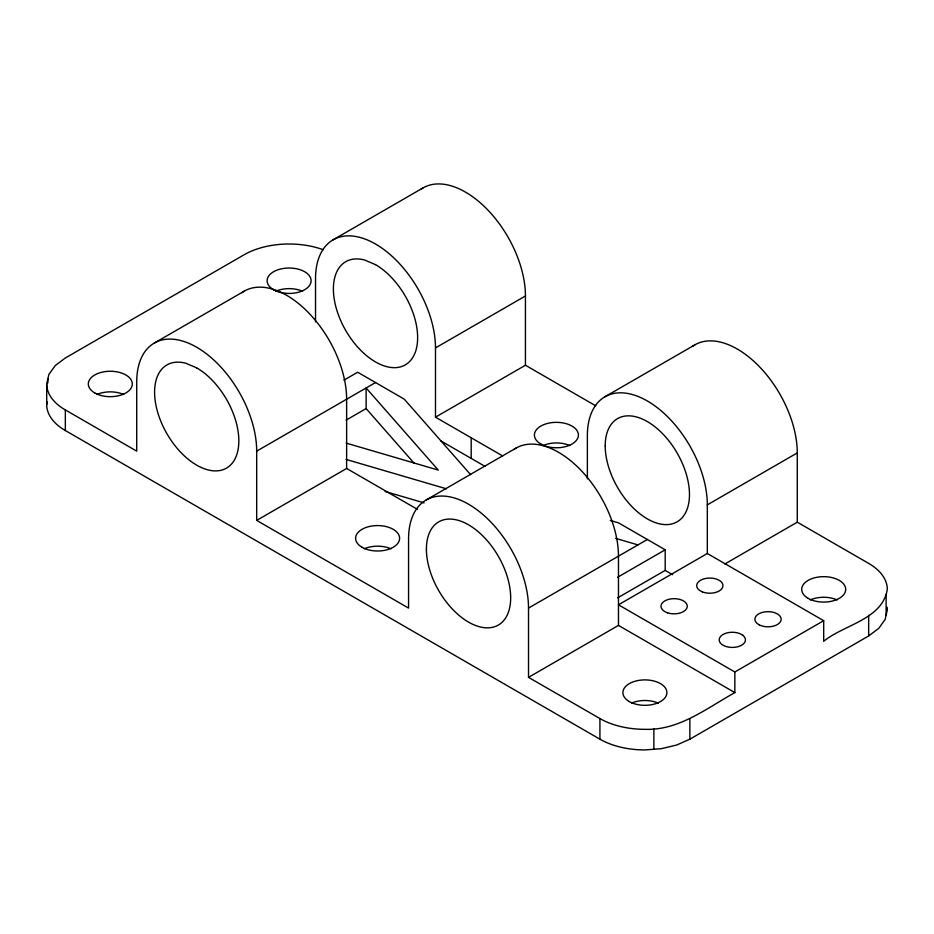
<?xml version="1.0" encoding="UTF-8"?>
<svg xmlns="http://www.w3.org/2000/svg" width="934" height="934" viewBox="0 0 934 934"><rect width="100%" height="100%" fill="white"/><g stroke="black" fill="none" stroke-linecap="round" stroke-linejoin="round"><path stroke-width="1.4" d="M323.281 249.752A63.605 36.718 0 0 0 244.136 254.76L65.333 357.991L55.223 365.603L48.872 374.452L46.7 383.956A63.605 36.718 0 0 0 65.333 409.921L136.726 451.145L136.726 381.889A84.819 48.977 60 0 1 196.712 347.261A84.819 48.977 60 0 1 256.687 451.145L256.687 520.401L408.567 608.092L408.567 538.836A84.819 48.977 60 0 1 468.541 504.208A84.819 48.977 60 0 1 528.516 608.092L528.516 677.348L618.471 625.406L618.471 556.15A84.819 48.977 60 0 0 579.827 469.125A84.819 48.977 60 0 0 513.7 449.616M528.516 677.348L599.92 718.561A63.605 36.718 0 0 0 644.892 729.326C678.983 730.61 706.629 708.229 734.848 692.596L734.848 671.99L823.695 620.69L823.695 641.308C843.834 624.636 882.408 619.592 887.3 589.366A63.605 36.718 0 0 0 868.667 563.4L797.274 522.176L724.807 564.019M887.125 607.252A63.605 36.718 0 0 1 887.3 609.984L885.128 619.487L878.777 628.337L868.667 635.949L689.864 739.179L676.695 745.017L661.354 748.683L644.892 749.932A63.605 36.718 0 0 1 599.92 739.179L65.333 430.539A63.605 36.718 0 0 1 46.7 404.574L47.295 401.982M154.297 343.07L244.253 291.128M333.099 239.828L423.055 187.897M343.899 380.185L357.664 372.234L404.235 399.133L470.619 474.67M256.687 451.145L375.515 382.543M502.62 455.932L435.489 417.171L435.489 347.915L525.433 295.985A84.819 48.977 60 0 0 486.801 208.947A84.819 48.977 60 0 0 420.674 189.439M346.105 420.137L366.116 408.578L366.116 387.972L438.268 470.082L346.245 443.125M256.687 520.401L346.631 468.471L417.545 509.415M435.489 417.171L525.433 365.241L595.729 405.823M426.126 500.005L516.082 448.075M604.928 396.775L694.884 344.844M528.516 608.092L647.344 539.49M823.695 620.69L707.318 553.5L707.318 504.862L797.274 452.92A84.819 48.977 60 0 0 758.63 365.894A84.819 48.977 60 0 0 692.503 346.374M617.643 577.247L665.195 549.787L665.195 570.405L617.643 597.853M707.318 553.5L618.471 604.8L734.848 671.99M610.252 520.448L618.612 522.9L665.195 549.787M346.059 459.411L446.452 488.821M615.646 538.369L637.945 544.907M385.1 491.459L424.141 502.901M440.871 440.895L485.015 466.381M665.195 570.405L672.62 574.69M618.471 625.406L734.848 692.596M366.116 408.578L414.217 463.322M886.121 594.549L886.121 615.167M868.667 615.331L868.667 635.949M797.274 452.92L797.274 522.176M689.864 718.561L689.864 739.179M653.87 728.637L653.87 749.255M599.92 718.561L599.92 739.179M587.369 478.885L587.369 435.606A84.819 48.977 60 0 1 647.344 400.978A84.819 48.977 60 0 1 707.318 504.862M525.433 295.985L525.433 365.241M471.191 437.789L471.191 458.396M346.631 468.471L346.631 399.215A84.819 48.977 60 0 0 307.998 312.178A84.819 48.977 60 0 0 241.871 292.669M315.529 321.95L315.529 278.659A84.819 48.977 60 0 1 375.515 244.031A84.819 48.977 60 0 1 435.489 347.915M65.333 409.921L65.333 430.539M47.879 378.772L47.879 382.893M46.7 383.956L46.7 404.574M543.004 445.576A22.007 12.714 0 0 1 569.798 445.576M275.705 291.256A22.007 12.714 0 0 1 302.511 291.256M96.903 394.487A22.007 12.714 0 0 1 123.708 394.487M631.489 703.127A22.007 12.714 0 0 1 658.295 703.127M364.202 548.807A22.007 12.714 0 0 1 390.996 548.807M810.292 599.897A22.007 12.714 0 0 1 837.097 599.897M375.515 264.649L364.61 260.014A59.578 34.395 60 0 0 343.245 325.931A59.578 34.395 60 0 0 413.692 355.889A59.578 34.395 60 0 0 375.515 264.649M196.712 367.879L185.808 363.244A59.578 34.395 60 0 0 164.442 429.161A59.578 34.395 60 0 0 234.889 459.119A59.578 34.395 60 0 0 196.712 367.879M702.321 591.852L699.788 590.522A13.123 7.577 0 0 1 706.431 578.321A13.123 7.577 0 0 1 722.764 586.949A13.123 7.577 0 0 1 702.321 591.852M742.799 635.283L740.405 633.871A13.123 7.577 0 0 0 719.53 638.144A13.123 7.577 0 0 0 735.058 647.262A13.123 7.577 0 0 0 742.799 635.283M759.377 624.939L757.112 623.445A13.123 7.577 0 0 1 766.02 611.747A13.123 7.577 0 0 1 780.626 621.355A13.123 7.577 0 0 1 759.377 624.939M540.833 444.035A22.007 12.714 0 0 0 577.667 438.338A22.007 12.714 0 0 0 550.71 422.775A22.007 12.714 0 0 0 540.833 444.035M94.743 392.945A22.007 12.714 0 0 0 131.566 387.248A22.007 12.714 0 0 0 104.608 371.685A22.007 12.714 0 0 0 94.743 392.945M808.132 598.355A22.007 12.714 0 0 0 844.955 592.658A22.007 12.714 0 0 0 817.997 577.095A22.007 12.714 0 0 0 808.132 598.355M629.329 701.586A22.007 12.714 0 0 0 666.152 695.888A22.007 12.714 0 0 0 639.195 680.326A22.007 12.714 0 0 0 629.329 701.586M426.406 549.134A59.578 34.395 60 0 0 489.603 627.753A59.578 34.395 60 0 0 489.603 543.495A59.578 34.395 60 0 0 426.406 549.134M362.03 547.266A22.007 12.714 0 0 0 398.865 541.568A22.007 12.714 0 0 0 371.895 526.005A22.007 12.714 0 0 0 362.03 547.266M273.545 289.715A22.007 12.714 0 0 0 310.368 284.018A22.007 12.714 0 0 0 283.411 268.455A22.007 12.714 0 0 0 273.545 289.715M605.209 445.903A59.578 34.395 60 0 0 668.405 524.523A59.578 34.395 60 0 0 668.405 440.264A59.578 34.395 60 0 0 605.209 445.903M667.576 612.821A13.123 7.577 0 0 0 687.261 606.248A13.123 7.577 0 0 0 667.576 599.686A13.123 7.577 0 0 0 667.576 612.821"/></g></svg>
